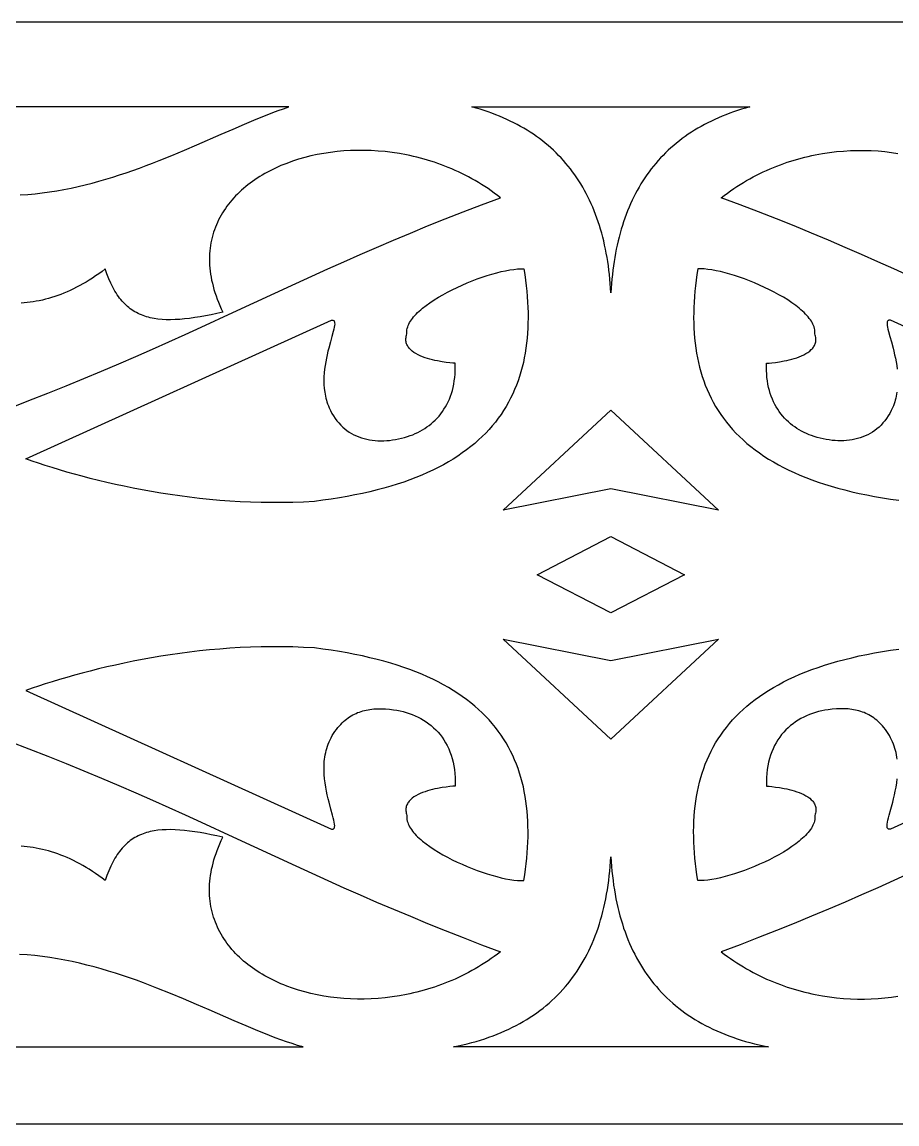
# Model space of a CAD drawing. Extents: x -53 to 63, y -138 to -98.
# Drawn here: x -0.46 to 31.29, y -138.46 to -98.46 of the extents above; entities that cross this region are included whole.
import ezdxf

# ---------------------------------------------------------------- set-up
doc = ezdxf.new("R2010")
doc.units = 0
doc.header["$MEASUREMENT"] = 0
doc.layers.add('LAYER_1', color=18, linetype='CONTINUOUS')

msp = doc.modelspace()

# ---------------------------------------------------------------- linework, layer by layer
at = {"layer": 'LAYER_1'}
for points in [[(63.044, -98.458), (-31.624, -98.458), (-53.408, -98.458)], [(-0.526, -104.736), (-0.258, -104.717), (0.008, -104.692), (0.273, -104.661), (0.536, -104.624), (0.797, -104.582), (1.057, -104.535), (1.315, -104.484), (1.571, -104.427), (1.826, -104.367), (2.078, -104.302), (2.33, -104.234), (2.579, -104.162), (2.827, -104.086), (3.073, -104.008), (3.317, -103.927), (3.559, -103.843), (3.8, -103.757), (4.039, -103.668), (4.276, -103.578), (4.511, -103.486), (4.976, -103.298), (5.434, -103.107), (5.885, -102.913), (6.765, -102.529), (7.194, -102.343), (7.615, -102.162), (8.029, -101.989), (8.435, -101.826), (8.635, -101.748), (8.833, -101.674), (9.03, -101.604), (9.224, -101.537), (-23.489, -101.537)], [(-0.91, -112.47), (-0.212, -112.202), (0.469, -111.934), (1.134, -111.667), (1.785, -111.399), (2.422, -111.132), (3.048, -110.865), (3.662, -110.598), (4.267, -110.331), (4.864, -110.064), (5.453, -109.798), (6.037, -109.532), (7.19, -109.002), (9.48, -107.946), (10.055, -107.683), (10.635, -107.421), (11.219, -107.159), (11.809, -106.898), (12.407, -106.637), (13.014, -106.378), (13.63, -106.118), (14.258, -105.86), (14.897, -105.602), (15.55, -105.346), (16.218, -105.089), (16.902, -104.834), (16.791, -104.749), (16.678, -104.665), (16.564, -104.584), (16.45, -104.505), (16.334, -104.429), (16.217, -104.355), (16.1, -104.283), (15.981, -104.213), (15.862, -104.146), (15.742, -104.081), (15.621, -104.018), (15.5, -103.958), (15.377, -103.899), (15.254, -103.843), (15.131, -103.789), (15.007, -103.737), (14.882, -103.687), (14.757, -103.64), (14.632, -103.595), (14.506, -103.551), (14.379, -103.51), (14.253, -103.471), (14.126, -103.434), (13.999, -103.399), (13.871, -103.367), (13.744, -103.336), (13.616, -103.307), (13.488, -103.281), (13.232, -103.234), (12.976, -103.195), (12.721, -103.163), (12.466, -103.14), (12.212, -103.125), (11.96, -103.117), (11.709, -103.117), (11.46, -103.124), (11.213, -103.138), (10.969, -103.16), (10.727, -103.189), (10.489, -103.226), (10.254, -103.269), (10.023, -103.319), (9.796, -103.376), (9.574, -103.44), (9.356, -103.511), (9.143, -103.588), (9.039, -103.629), (8.935, -103.672), (8.834, -103.716), (8.734, -103.762), (8.635, -103.809), (8.538, -103.858), (8.442, -103.908), (8.348, -103.96), (8.255, -104.014), (8.165, -104.069), (8.076, -104.126), (7.988, -104.184), (7.903, -104.243), (7.819, -104.304), (7.737, -104.367), (7.657, -104.431), (7.579, -104.496), (7.503, -104.563), (7.43, -104.632), (7.358, -104.701), (7.288, -104.772), (7.22, -104.845), (7.155, -104.919), (7.092, -104.994), (7.031, -105.07), (6.972, -105.148), (6.916, -105.227), (6.862, -105.308), (6.81, -105.39), (6.761, -105.473), (6.715, -105.557), (6.67, -105.643), (6.629, -105.73), (6.59, -105.818), (6.554, -105.908), (6.52, -105.998), (6.489, -106.09), (6.461, -106.183), (6.436, -106.278), (6.414, -106.373), (6.394, -106.47), (6.377, -106.568), (6.364, -106.666), (6.353, -106.767), (6.345, -106.868), (6.341, -106.97), (6.339, -107.073), (6.341, -107.178), (6.346, -107.284), (6.354, -107.39), (6.365, -107.498), (6.38, -107.607), (6.398, -107.716), (6.419, -107.827), (6.444, -107.939), (6.472, -108.052), (6.504, -108.166), (6.539, -108.28), (6.578, -108.396), (6.62, -108.513), (6.666, -108.631), (6.716, -108.749), (6.77, -108.869), (6.827, -108.989), (6.611, -109.037), (6.401, -109.081), (6.197, -109.121), (5.999, -109.156), (5.806, -109.187), (5.62, -109.214), (5.439, -109.235), (5.264, -109.251), (5.094, -109.261), (4.93, -109.265), (4.772, -109.264), (4.618, -109.256), (4.47, -109.242), (4.327, -109.221), (4.19, -109.193), (4.123, -109.176), (4.057, -109.158), (3.992, -109.137), (3.929, -109.115), (3.867, -109.091), (3.806, -109.065), (3.747, -109.037), (3.688, -109.006), (3.631, -108.974), (3.575, -108.94), (3.52, -108.904), (3.466, -108.865), (3.414, -108.825), (3.362, -108.782), (3.312, -108.737), (3.263, -108.69), (3.215, -108.64), (3.168, -108.588), (3.122, -108.534), (3.077, -108.477), (3.033, -108.419), (2.991, -108.357), (2.949, -108.293), (2.909, -108.227), (2.869, -108.158), (2.83, -108.087), (2.793, -108.013), (2.757, -107.936), (2.687, -107.775), (2.62, -107.603), (2.558, -107.421), (2.441, -107.509), (2.324, -107.593), (2.208, -107.674), (2.092, -107.752), (1.976, -107.826), (1.861, -107.897), (1.745, -107.964), (1.63, -108.028), (1.516, -108.088), (1.401, -108.146), (1.287, -108.2), (1.174, -108.251), (1.06, -108.299), (0.947, -108.344), (0.835, -108.385), (0.722, -108.424), (0.61, -108.46), (0.498, -108.493), (0.387, -108.523), (0.276, -108.55), (0.165, -108.574), (0.054, -108.596), (-0.056, -108.615), (-0.166, -108.631), (-0.275, -108.645), (-0.385, -108.656), (-0.493, -108.665)], [(31.761, -107.683), (31.181, -107.421), (30.597, -107.159), (30.007, -106.898), (29.409, -106.637), (28.802, -106.378), (28.186, -106.118), (27.558, -105.86), (26.919, -105.602), (26.266, -105.346), (25.598, -105.089), (24.914, -104.834), (25.025, -104.749), (25.138, -104.665), (25.252, -104.584), (25.366, -104.505), (25.482, -104.429), (25.599, -104.355), (25.716, -104.283), (25.835, -104.213), (25.954, -104.146), (26.074, -104.081), (26.195, -104.018), (26.316, -103.958), (26.439, -103.899), (26.562, -103.843), (26.685, -103.789), (26.809, -103.737), (26.934, -103.687), (27.059, -103.64), (27.184, -103.595), (27.31, -103.551), (27.437, -103.51), (27.563, -103.471), (27.69, -103.434), (27.817, -103.399), (27.945, -103.367), (28.072, -103.336), (28.2, -103.307), (28.328, -103.281), (28.584, -103.234), (28.84, -103.195), (29.095, -103.163), (29.35, -103.14), (29.604, -103.125), (29.856, -103.117), (30.107, -103.117), (30.356, -103.124), (30.603, -103.138), (30.847, -103.16), (31.089, -103.189), (31.327, -103.226)], [(31.292, -111.897), (31.28, -111.967), (31.266, -112.038), (31.25, -112.108), (31.231, -112.179), (31.21, -112.249), (31.187, -112.318), (31.16, -112.388), (31.132, -112.457), (31.083, -112.562), (31.03, -112.663), (30.974, -112.758), (30.914, -112.848), (30.85, -112.933), (30.784, -113.013), (30.713, -113.089), (30.64, -113.159), (30.564, -113.224), (30.485, -113.285), (30.403, -113.341), (30.318, -113.392), (30.231, -113.439), (30.142, -113.481), (30.051, -113.519), (29.957, -113.551), (29.862, -113.58), (29.764, -113.604), (29.665, -113.624), (29.565, -113.639), (29.463, -113.65), (29.36, -113.657), (29.255, -113.66), (29.15, -113.658), (29.044, -113.653), (28.937, -113.643), (28.829, -113.63), (28.721, -113.612), (28.612, -113.591), (28.504, -113.566), (28.395, -113.537), (28.286, -113.504), (28.192, -113.472), (28.099, -113.437), (28.008, -113.399), (27.919, -113.357), (27.831, -113.312), (27.746, -113.264), (27.662, -113.212), (27.581, -113.158), (27.502, -113.1), (27.425, -113.038), (27.351, -112.974), (27.279, -112.906), (27.21, -112.834), (27.144, -112.76), (27.081, -112.682), (27.021, -112.601), (26.964, -112.516), (26.91, -112.428), (26.86, -112.337), (26.812, -112.242), (26.769, -112.144), (26.729, -112.043), (26.693, -111.938), (26.661, -111.83), (26.633, -111.719), (26.609, -111.604), (26.589, -111.486), (26.574, -111.364), (26.563, -111.239), (26.556, -111.111), (26.554, -110.979), (26.557, -110.844), (26.647, -110.838), (26.749, -110.828), (26.88, -110.813), (27.033, -110.79), (27.203, -110.76), (27.292, -110.741), (27.382, -110.72), (27.473, -110.697), (27.563, -110.671), (27.653, -110.642), (27.741, -110.61), (27.826, -110.575), (27.907, -110.537), (27.984, -110.496), (28.057, -110.451), (28.123, -110.402), (28.182, -110.35), (28.208, -110.322), (28.233, -110.294), (28.256, -110.264), (28.276, -110.233), (28.294, -110.202), (28.31, -110.169), (28.323, -110.135), (28.333, -110.1), (28.341, -110.064), (28.346, -110.027), (28.348, -109.989), (28.347, -109.949), (28.342, -109.909), (28.335, -109.867), (28.323, -109.824), (28.309, -109.78), (28.313, -109.73), (28.313, -109.679), (28.308, -109.629), (28.298, -109.578), (28.283, -109.527), (28.265, -109.475), (28.242, -109.423), (28.215, -109.371), (28.184, -109.319), (28.149, -109.267), (28.11, -109.215), (28.068, -109.162), (28.022, -109.11), (27.973, -109.058), (27.921, -109.006), (27.865, -108.954), (27.807, -108.902), (27.746, -108.85), (27.616, -108.748), (27.476, -108.647), (27.327, -108.548), (27.17, -108.451), (27.007, -108.356), (26.837, -108.264), (26.663, -108.175), (26.486, -108.089), (26.305, -108.007), (26.123, -107.928), (25.94, -107.855), (25.758, -107.785), (25.577, -107.721), (25.398, -107.662), (25.223, -107.608), (25.052, -107.561), (24.886, -107.519), (24.727, -107.485), (24.575, -107.457), (24.432, -107.436), (24.298, -107.423), (24.175, -107.418), (24.117, -107.418), (24.063, -107.421), (24.032, -107.625), (24.004, -107.828), (23.98, -108.029), (23.959, -108.228), (23.942, -108.426), (23.929, -108.621), (23.92, -108.815), (23.914, -109.007), (23.912, -109.197), (23.915, -109.385), (23.921, -109.572), (23.932, -109.756), (23.946, -109.938), (23.965, -110.119), (23.988, -110.297), (24.016, -110.473), (24.048, -110.647), (24.084, -110.818), (24.125, -110.988), (24.171, -111.155), (24.221, -111.32), (24.276, -111.483), (24.336, -111.644), (24.4, -111.802), (24.47, -111.957), (24.544, -112.111), (24.624, -112.262), (24.708, -112.41), (24.798, -112.556), (24.893, -112.7), (24.993, -112.84), (25.099, -112.979), (25.21, -113.114), (25.326, -113.247), (25.448, -113.378), (25.576, -113.505), (25.709, -113.63), (25.848, -113.753), (25.993, -113.872), (26.143, -113.988), (26.3, -114.102), (26.462, -114.213), (26.63, -114.321), (26.805, -114.426), (26.986, -114.528), (27.172, -114.627), (27.365, -114.723), (27.565, -114.815), (27.771, -114.905), (27.983, -114.992), (28.202, -115.075), (28.427, -115.156), (28.659, -115.233), (28.898, -115.306), (29.144, -115.377), (29.396, -115.444), (29.655, -115.508), (29.921, -115.569), (30.194, -115.626), (30.475, -115.679), (30.762, -115.73), (31.057, -115.776), (31.358, -115.82)], [(42.137, -114.317), (31.052, -109.281), (31.03, -109.279), (31.011, -109.279), (30.994, -109.283), (30.979, -109.288), (30.966, -109.297), (30.956, -109.308), (30.947, -109.321), (30.94, -109.336), (30.936, -109.354), (30.933, -109.374), (30.932, -109.421), (30.937, -109.477), (30.947, -109.54), (30.962, -109.612), (30.982, -109.69), (31.03, -109.868), (31.087, -110.069), (31.148, -110.292), (31.178, -110.411), (31.207, -110.533), (31.234, -110.659), (31.259, -110.789), (31.281, -110.921), (31.299, -111.056)], [(31.299, -125.218), (31.288, -125.139), (31.274, -125.059), (31.258, -124.98), (31.239, -124.901), (31.217, -124.823), (31.192, -124.744), (31.164, -124.667), (31.133, -124.589), (31.098, -124.513), (31.06, -124.436), (31.018, -124.361), (30.973, -124.286), (30.923, -124.213), (30.87, -124.14), (30.813, -124.068), (30.763, -124.01), (30.712, -123.954), (30.661, -123.902), (30.608, -123.852), (30.555, -123.805), (30.501, -123.761), (30.446, -123.72), (30.39, -123.681), (30.333, -123.646), (30.275, -123.612), (30.217, -123.582), (30.158, -123.553), (30.097, -123.527), (30.036, -123.504), (29.974, -123.483), (29.912, -123.464), (29.848, -123.447), (29.783, -123.433), (29.718, -123.42), (29.652, -123.41), (29.585, -123.401), (29.517, -123.395), (29.379, -123.387), (29.237, -123.387), (29.092, -123.393), (28.944, -123.406), (28.792, -123.424), (28.676, -123.442), (28.56, -123.464), (28.446, -123.491), (28.334, -123.522), (28.224, -123.557), (28.116, -123.597), (28.01, -123.641), (27.906, -123.69), (27.805, -123.743), (27.706, -123.8), (27.611, -123.862), (27.518, -123.928), (27.429, -123.999), (27.342, -124.074), (27.26, -124.154), (27.181, -124.238), (27.106, -124.326), (27.035, -124.419), (26.968, -124.517), (26.906, -124.619), (26.848, -124.725), (26.794, -124.836), (26.746, -124.952), (26.703, -125.072), (26.665, -125.196), (26.632, -125.325), (26.605, -125.459), (26.583, -125.597), (26.567, -125.74), (26.558, -125.887), (26.554, -126.039), (26.557, -126.195), (26.647, -126.201), (26.749, -126.211), (26.88, -126.227), (27.033, -126.249), (27.203, -126.279), (27.292, -126.298), (27.382, -126.319), (27.473, -126.342), (27.563, -126.368), (27.653, -126.397), (27.741, -126.429), (27.826, -126.464), (27.907, -126.502), (27.984, -126.544), (28.057, -126.589), (28.123, -126.637), (28.182, -126.69), (28.208, -126.717), (28.233, -126.746), (28.256, -126.775), (28.276, -126.806), (28.294, -126.838), (28.31, -126.87), (28.323, -126.904), (28.333, -126.939), (28.341, -126.975), (28.346, -127.012), (28.348, -127.051), (28.347, -127.09), (28.342, -127.131), (28.335, -127.173), (28.323, -127.216), (28.309, -127.26), (28.313, -127.31), (28.313, -127.36), (28.308, -127.411), (28.298, -127.462), (28.283, -127.513), (28.265, -127.565), (28.242, -127.616), (28.215, -127.668), (28.184, -127.72), (28.149, -127.773), (28.11, -127.825), (28.068, -127.877), (28.022, -127.929), (27.973, -127.982), (27.921, -128.034), (27.865, -128.086), (27.807, -128.138), (27.746, -128.189), (27.616, -128.291), (27.476, -128.392), (27.327, -128.492), (27.17, -128.589), (27.007, -128.684), (26.837, -128.776), (26.663, -128.865), (26.486, -128.951), (26.305, -129.033), (26.123, -129.111), (25.94, -129.185), (25.758, -129.254), (25.577, -129.319), (25.398, -129.378), (25.223, -129.431), (25.052, -129.479), (24.886, -129.52), (24.727, -129.555), (24.575, -129.583), (24.432, -129.604), (24.298, -129.617), (24.175, -129.622), (24.117, -129.622), (24.063, -129.619), (24.032, -129.415), (24.004, -129.212), (23.98, -129.011), (23.959, -128.812), (23.942, -128.614), (23.929, -128.418), (23.92, -128.224), (23.914, -128.032), (23.912, -127.842), (23.915, -127.654), (23.921, -127.468), (23.932, -127.284), (23.946, -127.101), (23.965, -126.921), (23.988, -126.743), (24.016, -126.567), (24.048, -126.393), (24.084, -126.221), (24.125, -126.052), (24.171, -125.884), (24.221, -125.719), (24.276, -125.557), (24.336, -125.396), (24.4, -125.238), (24.47, -125.082), (24.544, -124.929), (24.624, -124.778), (24.708, -124.629), (24.798, -124.483), (24.893, -124.34), (24.993, -124.199), (25.099, -124.061), (25.21, -123.925), (25.326, -123.792), (25.448, -123.662), (25.576, -123.534), (25.709, -123.409), (25.848, -123.287), (25.993, -123.168), (26.143, -123.051), (26.3, -122.938), (26.462, -122.827), (26.63, -122.719), (26.805, -122.614), (26.986, -122.512), (27.172, -122.413), (27.365, -122.317), (27.565, -122.224), (27.771, -122.135), (27.983, -122.048), (28.202, -121.964), (28.427, -121.884), (28.659, -121.807), (28.898, -121.733), (29.144, -121.663), (29.396, -121.595), (29.655, -121.532), (29.921, -121.471), (30.194, -121.414), (30.475, -121.36), (30.762, -121.31), (31.057, -121.263), (31.358, -121.22)], [(42.137, -122.723), (31.052, -127.758), (31.028, -127.761), (31.006, -127.759), (30.988, -127.755), (30.973, -127.747), (30.96, -127.736), (30.949, -127.722), (30.941, -127.705), (30.936, -127.686), (30.932, -127.663), (30.931, -127.637), (30.934, -127.578), (30.944, -127.509), (30.961, -127.43), (30.982, -127.342), (31.008, -127.245), (31.068, -127.027), (31.135, -126.782), (31.169, -126.651), (31.201, -126.514), (31.231, -126.373), (31.258, -126.227), (31.282, -126.078), (31.3, -125.925)], [(-0.91, -124.57), (-0.212, -124.838), (0.469, -125.105), (1.134, -125.373), (1.785, -125.64), (2.422, -125.908), (3.048, -126.175), (3.662, -126.442), (4.267, -126.709), (4.864, -126.975), (5.453, -127.241), (6.037, -127.507), (7.19, -128.038), (9.48, -129.094), (10.055, -129.357), (10.635, -129.619), (11.219, -129.881), (11.809, -130.142), (12.407, -130.402), (13.014, -130.662), (13.63, -130.921), (14.258, -131.179), (14.897, -131.437), (15.55, -131.694), (16.218, -131.95), (16.902, -132.205), (16.791, -132.291), (16.678, -132.374), (16.564, -132.455), (16.45, -132.534), (16.334, -132.611), (16.217, -132.685), (16.1, -132.757), (15.981, -132.826), (15.862, -132.893), (15.742, -132.959), (15.621, -133.021), (15.5, -133.082), (15.377, -133.14), (15.254, -133.197), (15.131, -133.251), (15.007, -133.302), (14.882, -133.352), (14.757, -133.4), (14.632, -133.445), (14.506, -133.488), (14.379, -133.529), (14.253, -133.568), (14.126, -133.605), (13.999, -133.64), (13.871, -133.673), (13.744, -133.704), (13.616, -133.732), (13.488, -133.759), (13.232, -133.806), (12.976, -133.845), (12.721, -133.876), (12.466, -133.899), (12.212, -133.915), (11.96, -133.923), (11.709, -133.923), (11.46, -133.916), (11.213, -133.901), (10.969, -133.879), (10.727, -133.85), (10.489, -133.814), (10.254, -133.77), (10.023, -133.72), (9.796, -133.663), (9.574, -133.599), (9.356, -133.529), (9.143, -133.451), (9.039, -133.41), (8.935, -133.368), (8.834, -133.324), (8.734, -133.278), (8.635, -133.23), (8.538, -133.181), (8.442, -133.131), (8.348, -133.079), (8.255, -133.025), (8.165, -132.97), (8.076, -132.914), (7.988, -132.856), (7.903, -132.796), (7.819, -132.735), (7.737, -132.672), (7.657, -132.608), (7.579, -132.543), (7.503, -132.476), (7.43, -132.408), (7.358, -132.338), (7.288, -132.267), (7.22, -132.195), (7.155, -132.121), (7.092, -132.045), (7.031, -131.969), (6.972, -131.891), (6.916, -131.812), (6.862, -131.731), (6.81, -131.649), (6.761, -131.566), (6.715, -131.482), (6.67, -131.396), (6.629, -131.309), (6.59, -131.221), (6.554, -131.132), (6.52, -131.041), (6.489, -130.949), (6.461, -130.856), (6.436, -130.762), (6.414, -130.666), (6.394, -130.57), (6.377, -130.472), (6.364, -130.373), (6.353, -130.273), (6.345, -130.171), (6.341, -130.069), (6.339, -129.966), (6.341, -129.861), (6.346, -129.756), (6.354, -129.649), (6.365, -129.541), (6.38, -129.433), (6.398, -129.323), (6.419, -129.212), (6.444, -129.1), (6.472, -128.987), (6.504, -128.874), (6.539, -128.759), (6.578, -128.643), (6.62, -128.526), (6.666, -128.409), (6.716, -128.29), (6.77, -128.171), (6.827, -128.05), (6.611, -128.002), (6.401, -127.958), (6.197, -127.918), (5.999, -127.883), (5.806, -127.852), (5.62, -127.826), (5.439, -127.805), (5.264, -127.789), (5.094, -127.779), (4.93, -127.774), (4.772, -127.776), (4.618, -127.783), (4.47, -127.798), (4.327, -127.819), (4.19, -127.847), (4.123, -127.863), (4.057, -127.882), (3.992, -127.902), (3.929, -127.925), (3.867, -127.949), (3.806, -127.975), (3.747, -128.003), (3.688, -128.033), (3.631, -128.065), (3.575, -128.099), (3.52, -128.136), (3.466, -128.174), (3.414, -128.215), (3.362, -128.258), (3.312, -128.303), (3.263, -128.35), (3.215, -128.399), (3.168, -128.451), (3.122, -128.505), (3.077, -128.562), (3.033, -128.621), (2.991, -128.682), (2.949, -128.746), (2.909, -128.813), (2.869, -128.881), (2.83, -128.953), (2.793, -129.027), (2.757, -129.103), (2.687, -129.264), (2.62, -129.436), (2.558, -129.619), (2.441, -129.531), (2.324, -129.446), (2.208, -129.365), (2.092, -129.288), (1.976, -129.214), (1.861, -129.143), (1.745, -129.076), (1.63, -129.012), (1.516, -128.951), (1.401, -128.894), (1.287, -128.84), (1.174, -128.789), (1.06, -128.741), (0.947, -128.696), (0.835, -128.654), (0.722, -128.616), (0.61, -128.58), (0.498, -128.547), (0.387, -128.517), (0.276, -128.49), (0.165, -128.465), (0.054, -128.443), (-0.056, -128.424), (-0.166, -128.408), (-0.275, -128.394), (-0.385, -128.383), (-0.493, -128.374)], [(31.761, -129.357), (31.181, -129.619), (30.597, -129.881), (30.007, -130.142), (29.409, -130.402), (28.802, -130.662), (28.186, -130.921), (27.558, -131.179), (26.919, -131.437), (26.266, -131.694), (25.598, -131.95), (24.914, -132.205), (25.025, -132.291), (25.138, -132.374), (25.252, -132.455), (25.366, -132.534), (25.482, -132.611), (25.599, -132.685), (25.716, -132.757), (25.835, -132.826), (25.954, -132.893), (26.074, -132.959), (26.195, -133.021), (26.316, -133.082), (26.439, -133.14), (26.562, -133.197), (26.685, -133.251), (26.809, -133.302), (26.934, -133.352), (27.059, -133.4), (27.184, -133.445), (27.31, -133.488), (27.437, -133.529), (27.563, -133.568), (27.69, -133.605), (27.817, -133.64), (27.945, -133.673), (28.072, -133.704), (28.2, -133.732), (28.328, -133.759), (28.584, -133.806), (28.84, -133.845), (29.095, -133.876), (29.35, -133.899), (29.604, -133.915), (29.856, -133.923), (30.107, -133.923), (30.356, -133.916), (30.603, -133.901), (30.847, -133.879), (31.089, -133.85), (31.327, -133.814)], [(-23.62, -135.662), (9.735, -135.662), (9.538, -135.604), (9.339, -135.541), (9.137, -135.473), (8.934, -135.402), (8.728, -135.326), (8.52, -135.247), (8.311, -135.165), (8.099, -135.079), (7.669, -134.901), (7.231, -134.713), (6.331, -134.32), (5.869, -134.119), (5.398, -133.918), (4.92, -133.718), (4.435, -133.523), (4.189, -133.428), (3.941, -133.335), (3.691, -133.244), (3.44, -133.155), (3.186, -133.069), (2.931, -132.986), (2.673, -132.906), (2.414, -132.83), (2.153, -132.757), (1.89, -132.689), (1.625, -132.625), (1.359, -132.565), (1.09, -132.511), (0.82, -132.461), (0.548, -132.417), (0.274, -132.379), (-0.002, -132.347), (-0.28, -132.321), (-0.559, -132.301)], [(-53.408, -138.458), (-31.624, -138.458), (63.044, -138.458)]]:
    msp.add_lwpolyline(points, dxfattribs=at)
for points in [[(20.908, -101.537), (25.949, -101.537), (25.799, -101.579), (25.652, -101.623), (25.507, -101.67), (25.364, -101.718), (25.224, -101.769), (25.086, -101.821), (24.95, -101.876), (24.817, -101.933), (24.686, -101.991), (24.557, -102.052), (24.43, -102.115), (24.306, -102.18), (24.184, -102.246), (24.064, -102.315), (23.947, -102.386), (23.832, -102.459), (23.719, -102.534), (23.608, -102.611), (23.499, -102.69), (23.393, -102.771), (23.289, -102.854), (23.188, -102.939), (23.088, -103.026), (22.991, -103.114), (22.896, -103.205), (22.804, -103.298), (22.713, -103.393), (22.625, -103.49), (22.539, -103.589), (22.455, -103.69), (22.373, -103.793), (22.294, -103.898), (22.217, -104.005), (22.142, -104.113), (22.069, -104.224), (21.999, -104.337), (21.931, -104.452), (21.865, -104.568), (21.801, -104.687), (21.739, -104.807), (21.679, -104.93), (21.622, -105.055), (21.567, -105.181), (21.514, -105.309), (21.463, -105.44), (21.415, -105.572), (21.368, -105.706), (21.324, -105.842), (21.282, -105.981), (21.242, -106.121), (21.204, -106.263), (21.168, -106.406), (21.135, -106.552), (21.104, -106.7), (21.074, -106.85), (21.047, -107.001), (21.022, -107.155), (21, -107.31), (20.979, -107.468), (20.961, -107.627), (20.944, -107.788), (20.93, -107.951), (20.918, -108.116), (20.908, -108.283), (20.898, -108.116), (20.886, -107.951), (20.871, -107.788), (20.855, -107.627), (20.837, -107.468), (20.816, -107.31), (20.793, -107.155), (20.768, -107.001), (20.741, -106.85), (20.712, -106.7), (20.681, -106.552), (20.647, -106.406), (20.612, -106.263), (20.574, -106.121), (20.534, -105.981), (20.492, -105.842), (20.447, -105.706), (20.401, -105.572), (20.352, -105.44), (20.302, -105.309), (20.249, -105.181), (20.194, -105.055), (20.136, -104.93), (20.077, -104.807), (20.015, -104.687), (19.951, -104.568), (19.885, -104.452), (19.817, -104.337), (19.746, -104.224), (19.673, -104.113), (19.599, -104.005), (19.521, -103.898), (19.442, -103.793), (19.361, -103.69), (19.277, -103.589), (19.191, -103.49), (19.102, -103.393), (19.012, -103.298), (18.919, -103.205), (18.824, -103.114), (18.727, -103.026), (18.628, -102.939), (18.526, -102.854), (18.422, -102.771), (18.316, -102.69), (18.208, -102.611), (18.097, -102.534), (17.984, -102.459), (17.869, -102.386), (17.751, -102.315), (17.631, -102.246), (17.509, -102.18), (17.385, -102.115), (17.258, -102.052), (17.13, -101.991), (16.998, -101.933), (16.865, -101.876), (16.729, -101.821), (16.591, -101.769), (16.451, -101.718), (16.308, -101.67), (16.163, -101.623), (16.016, -101.579), (15.866, -101.537)], [(13.507, -109.78), (13.502, -109.73), (13.503, -109.679), (13.508, -109.629), (13.518, -109.578), (13.533, -109.527), (13.551, -109.475), (13.574, -109.423), (13.601, -109.371), (13.632, -109.319), (13.667, -109.267), (13.706, -109.215), (13.748, -109.162), (13.794, -109.11), (13.843, -109.058), (13.895, -109.006), (13.951, -108.954), (14.009, -108.902), (14.07, -108.85), (14.2, -108.748), (14.34, -108.647), (14.489, -108.548), (14.646, -108.451), (14.809, -108.356), (14.979, -108.264), (15.153, -108.175), (15.33, -108.089), (15.511, -108.007), (15.693, -107.928), (15.875, -107.855), (16.058, -107.785), (16.239, -107.721), (16.418, -107.662), (16.593, -107.608), (16.764, -107.561), (16.929, -107.519), (17.088, -107.485), (17.24, -107.457), (17.383, -107.436), (17.517, -107.423), (17.64, -107.418), (17.697, -107.418), (17.752, -107.421), (17.783, -107.625), (17.811, -107.828), (17.835, -108.029), (17.856, -108.228), (17.873, -108.426), (17.886, -108.621), (17.895, -108.815), (17.901, -109.007), (17.903, -109.197), (17.9, -109.385), (17.894, -109.572), (17.883, -109.756), (17.869, -109.938), (17.85, -110.119), (17.827, -110.297), (17.799, -110.473), (17.767, -110.647), (17.731, -110.818), (17.69, -110.988), (17.644, -111.155), (17.594, -111.32), (17.539, -111.483), (17.479, -111.644), (17.415, -111.802), (17.345, -111.957), (17.271, -112.111), (17.191, -112.262), (17.107, -112.41), (17.017, -112.556), (16.922, -112.7), (16.822, -112.84), (16.716, -112.979), (16.605, -113.114), (16.489, -113.247), (16.367, -113.378), (16.239, -113.505), (16.106, -113.63), (15.967, -113.753), (15.823, -113.872), (15.672, -113.988), (15.516, -114.102), (15.353, -114.213), (15.185, -114.321), (15.01, -114.426), (14.83, -114.528), (14.643, -114.627), (14.45, -114.723), (14.25, -114.815), (14.045, -114.905), (13.832, -114.992), (13.613, -115.075), (13.388, -115.156), (13.156, -115.233), (12.917, -115.306), (12.672, -115.377), (12.42, -115.444), (12.16, -115.508), (11.894, -115.569), (11.621, -115.626), (11.341, -115.679), (11.054, -115.73), (10.759, -115.776), (10.457, -115.82), (10.148, -115.859), (9.757, -115.881), (9.368, -115.895), (8.981, -115.903), (8.596, -115.904), (8.213, -115.899), (7.833, -115.888), (7.456, -115.871), (7.082, -115.849), (6.711, -115.821), (6.343, -115.788), (5.98, -115.751), (5.621, -115.709), (5.266, -115.663), (4.916, -115.613), (4.57, -115.559), (4.23, -115.501), (3.895, -115.441), (3.565, -115.377), (3.242, -115.311), (2.924, -115.242), (2.613, -115.171), (2.308, -115.098), (2.01, -115.023), (1.72, -114.947), (1.436, -114.87), (1.16, -114.792), (0.892, -114.713), (0.632, -114.633), (0.381, -114.554), (0.138, -114.474), (-0.097, -114.395), (-0.322, -114.317), (10.764, -109.281), (10.786, -109.279), (10.805, -109.279), (10.822, -109.283), (10.837, -109.288), (10.85, -109.297), (10.86, -109.308), (10.869, -109.321), (10.875, -109.336), (10.88, -109.354), (10.883, -109.374), (10.884, -109.421), (10.879, -109.477), (10.869, -109.54), (10.854, -109.612), (10.834, -109.69), (10.786, -109.868), (10.729, -110.069), (10.668, -110.292), (10.638, -110.411), (10.609, -110.533), (10.582, -110.659), (10.557, -110.789), (10.535, -110.921), (10.517, -111.056), (10.503, -111.193), (10.495, -111.332), (10.492, -111.472), (10.495, -111.613), (10.505, -111.755), (10.523, -111.897), (10.535, -111.967), (10.549, -112.038), (10.565, -112.108), (10.584, -112.179), (10.605, -112.249), (10.629, -112.318), (10.655, -112.388), (10.683, -112.457), (10.732, -112.562), (10.785, -112.663), (10.841, -112.758), (10.901, -112.848), (10.965, -112.933), (11.032, -113.013), (11.102, -113.089), (11.175, -113.159), (11.251, -113.224), (11.331, -113.285), (11.412, -113.341), (11.497, -113.392), (11.584, -113.439), (11.673, -113.481), (11.765, -113.519), (11.858, -113.551), (11.954, -113.58), (12.051, -113.604), (12.15, -113.624), (12.25, -113.639), (12.352, -113.65), (12.456, -113.657), (12.56, -113.66), (12.665, -113.658), (12.772, -113.653), (12.879, -113.643), (12.986, -113.63), (13.094, -113.612), (13.203, -113.591), (13.312, -113.566), (13.42, -113.537), (13.529, -113.504), (13.623, -113.472), (13.716, -113.437), (13.807, -113.399), (13.896, -113.357), (13.984, -113.312), (14.069, -113.264), (14.153, -113.212), (14.234, -113.158), (14.313, -113.1), (14.39, -113.038), (14.464, -112.974), (14.536, -112.906), (14.605, -112.834), (14.671, -112.76), (14.734, -112.682), (14.794, -112.601), (14.851, -112.516), (14.905, -112.428), (14.956, -112.337), (15.003, -112.242), (15.046, -112.144), (15.086, -112.043), (15.122, -111.938), (15.154, -111.83), (15.182, -111.719), (15.206, -111.604), (15.226, -111.486), (15.241, -111.364), (15.252, -111.239), (15.259, -111.111), (15.261, -110.979), (15.258, -110.844), (15.168, -110.838), (15.066, -110.828), (14.935, -110.813), (14.782, -110.79), (14.612, -110.76), (14.524, -110.741), (14.434, -110.72), (14.343, -110.697), (14.252, -110.671), (14.163, -110.642), (14.075, -110.61), (13.99, -110.575), (13.908, -110.537), (13.831, -110.496), (13.759, -110.451), (13.693, -110.402), (13.634, -110.35), (13.607, -110.322), (13.583, -110.294), (13.56, -110.264), (13.54, -110.233), (13.522, -110.202), (13.506, -110.169), (13.493, -110.135), (13.482, -110.1), (13.475, -110.064), (13.47, -110.027), (13.468, -109.989), (13.469, -109.949), (13.474, -109.909), (13.481, -109.867), (13.492, -109.824)], [(20.908, -112.547), (24.813, -116.177), (20.908, -115.406), (17.003, -116.177)], [(20.908, -117.13), (23.583, -118.519), (20.908, -119.91), (18.233, -118.519)], [(13.507, -127.26), (13.502, -127.31), (13.503, -127.36), (13.508, -127.411), (13.518, -127.462), (13.533, -127.513), (13.551, -127.565), (13.574, -127.616), (13.601, -127.668), (13.632, -127.72), (13.667, -127.773), (13.706, -127.825), (13.748, -127.877), (13.794, -127.929), (13.843, -127.982), (13.895, -128.034), (13.951, -128.086), (14.009, -128.138), (14.07, -128.189), (14.2, -128.291), (14.34, -128.392), (14.489, -128.492), (14.646, -128.589), (14.809, -128.684), (14.979, -128.776), (15.153, -128.865), (15.33, -128.951), (15.511, -129.033), (15.693, -129.111), (15.875, -129.185), (16.058, -129.254), (16.239, -129.319), (16.418, -129.378), (16.593, -129.431), (16.764, -129.479), (16.929, -129.52), (17.088, -129.555), (17.24, -129.583), (17.383, -129.604), (17.517, -129.617), (17.64, -129.622), (17.697, -129.622), (17.752, -129.619), (17.783, -129.415), (17.811, -129.212), (17.835, -129.011), (17.856, -128.812), (17.873, -128.614), (17.886, -128.418), (17.895, -128.224), (17.901, -128.032), (17.903, -127.842), (17.9, -127.654), (17.894, -127.468), (17.883, -127.284), (17.869, -127.101), (17.85, -126.921), (17.827, -126.743), (17.799, -126.567), (17.767, -126.393), (17.731, -126.221), (17.69, -126.052), (17.644, -125.884), (17.594, -125.719), (17.539, -125.557), (17.479, -125.396), (17.415, -125.238), (17.345, -125.082), (17.271, -124.929), (17.191, -124.778), (17.107, -124.629), (17.017, -124.483), (16.922, -124.34), (16.822, -124.199), (16.716, -124.061), (16.605, -123.925), (16.489, -123.792), (16.367, -123.662), (16.239, -123.534), (16.106, -123.409), (15.967, -123.287), (15.823, -123.168), (15.672, -123.051), (15.516, -122.938), (15.353, -122.827), (15.185, -122.719), (15.01, -122.614), (14.83, -122.512), (14.643, -122.413), (14.45, -122.317), (14.25, -122.224), (14.045, -122.135), (13.832, -122.048), (13.613, -121.964), (13.388, -121.884), (13.156, -121.807), (12.917, -121.733), (12.672, -121.663), (12.42, -121.595), (12.16, -121.532), (11.894, -121.471), (11.621, -121.414), (11.341, -121.36), (11.054, -121.31), (10.759, -121.263), (10.457, -121.22), (10.148, -121.18), (9.757, -121.159), (9.368, -121.144), (8.981, -121.137), (8.596, -121.135), (8.213, -121.14), (7.833, -121.152), (7.456, -121.168), (7.082, -121.191), (6.711, -121.219), (6.343, -121.251), (5.98, -121.289), (5.621, -121.331), (5.266, -121.377), (4.916, -121.427), (4.57, -121.481), (4.23, -121.538), (3.895, -121.599), (3.565, -121.662), (3.242, -121.729), (2.924, -121.798), (2.613, -121.869), (2.308, -121.941), (2.01, -122.016), (1.72, -122.092), (1.436, -122.17), (1.16, -122.248), (0.892, -122.327), (0.632, -122.406), (0.381, -122.486), (0.138, -122.565), (-0.097, -122.644), (-0.322, -122.723), (10.764, -127.758), (10.788, -127.761), (10.809, -127.759), (10.828, -127.755), (10.843, -127.747), (10.856, -127.736), (10.866, -127.722), (10.874, -127.705), (10.88, -127.686), (10.883, -127.663), (10.885, -127.637), (10.881, -127.578), (10.871, -127.509), (10.855, -127.43), (10.833, -127.342), (10.808, -127.245), (10.747, -127.027), (10.68, -126.782), (10.647, -126.651), (10.614, -126.514), (10.584, -126.373), (10.557, -126.227), (10.534, -126.078), (10.515, -125.925), (10.503, -125.771), (10.497, -125.614), (10.497, -125.535), (10.498, -125.456), (10.502, -125.377), (10.508, -125.298), (10.517, -125.218), (10.528, -125.139), (10.541, -125.059), (10.558, -124.98), (10.577, -124.901), (10.598, -124.823), (10.623, -124.744), (10.652, -124.667), (10.683, -124.589), (10.718, -124.513), (10.756, -124.436), (10.798, -124.361), (10.843, -124.286), (10.892, -124.213), (10.946, -124.14), (11.003, -124.068), (11.053, -124.01), (11.103, -123.954), (11.155, -123.902), (11.207, -123.852), (11.261, -123.805), (11.315, -123.761), (11.37, -123.72), (11.426, -123.681), (11.483, -123.646), (11.54, -123.612), (11.599, -123.582), (11.658, -123.553), (11.718, -123.527), (11.779, -123.504), (11.841, -123.483), (11.904, -123.464), (11.968, -123.447), (12.032, -123.433), (12.098, -123.42), (12.164, -123.41), (12.231, -123.401), (12.299, -123.395), (12.437, -123.387), (12.579, -123.387), (12.724, -123.393), (12.872, -123.406), (13.024, -123.424), (13.14, -123.442), (13.256, -123.464), (13.369, -123.491), (13.481, -123.522), (13.592, -123.557), (13.7, -123.597), (13.806, -123.641), (13.91, -123.69), (14.011, -123.743), (14.109, -123.8), (14.205, -123.862), (14.298, -123.928), (14.387, -123.999), (14.473, -124.074), (14.556, -124.154), (14.635, -124.238), (14.71, -124.326), (14.781, -124.419), (14.847, -124.517), (14.91, -124.619), (14.968, -124.725), (15.021, -124.836), (15.069, -124.952), (15.113, -125.072), (15.151, -125.196), (15.184, -125.325), (15.211, -125.459), (15.232, -125.597), (15.248, -125.74), (15.257, -125.887), (15.261, -126.039), (15.258, -126.195), (15.168, -126.201), (15.066, -126.211), (14.935, -126.227), (14.782, -126.249), (14.612, -126.279), (14.524, -126.298), (14.434, -126.319), (14.343, -126.342), (14.252, -126.368), (14.163, -126.397), (14.075, -126.429), (13.99, -126.464), (13.908, -126.502), (13.831, -126.544), (13.759, -126.589), (13.693, -126.637), (13.634, -126.69), (13.607, -126.717), (13.583, -126.746), (13.56, -126.775), (13.54, -126.806), (13.522, -126.838), (13.506, -126.87), (13.493, -126.904), (13.482, -126.939), (13.475, -126.975), (13.47, -127.012), (13.468, -127.051), (13.469, -127.09), (13.474, -127.131), (13.481, -127.173), (13.492, -127.216)], [(20.908, -121.634), (24.813, -120.862), (20.908, -124.492), (17.003, -120.862)], [(20.908, -128.757), (20.919, -128.935), (20.932, -129.111), (20.947, -129.285), (20.965, -129.456), (20.986, -129.626), (21.009, -129.793), (21.034, -129.958), (21.062, -130.121), (21.092, -130.281), (21.124, -130.44), (21.159, -130.596), (21.197, -130.75), (21.237, -130.902), (21.279, -131.052), (21.324, -131.199), (21.372, -131.345), (21.422, -131.488), (21.474, -131.628), (21.529, -131.767), (21.586, -131.904), (21.646, -132.038), (21.708, -132.17), (21.773, -132.299), (21.84, -132.427), (21.91, -132.552), (21.982, -132.675), (22.057, -132.796), (22.134, -132.915), (22.214, -133.031), (22.296, -133.145), (22.381, -133.257), (22.468, -133.366), (22.558, -133.474), (22.651, -133.579), (22.746, -133.682), (22.843, -133.782), (22.943, -133.88), (23.046, -133.976), (23.151, -134.07), (23.259, -134.161), (23.369, -134.25), (23.482, -134.337), (23.598, -134.422), (23.716, -134.504), (23.836, -134.584), (23.959, -134.661), (24.085, -134.737), (24.214, -134.81), (24.345, -134.881), (24.478, -134.949), (24.614, -135.015), (24.753, -135.079), (24.894, -135.14), (25.038, -135.199), (25.185, -135.256), (25.334, -135.311), (25.486, -135.363), (25.641, -135.413), (25.798, -135.46), (25.957, -135.505), (26.12, -135.548), (26.285, -135.588), (26.452, -135.626), (26.623, -135.662), (20.908, -135.662), (15.193, -135.662), (15.363, -135.626), (15.531, -135.588), (15.696, -135.548), (15.858, -135.505), (16.018, -135.46), (16.175, -135.413), (16.329, -135.363), (16.481, -135.311), (16.63, -135.256), (16.777, -135.199), (16.921, -135.14), (17.062, -135.079), (17.201, -135.015), (17.337, -134.949), (17.471, -134.881), (17.602, -134.81), (17.73, -134.737), (17.856, -134.661), (17.979, -134.584), (18.1, -134.504), (18.218, -134.422), (18.333, -134.337), (18.446, -134.25), (18.556, -134.161), (18.664, -134.07), (18.769, -133.976), (18.872, -133.88), (18.972, -133.782), (19.07, -133.682), (19.165, -133.579), (19.257, -133.474), (19.347, -133.366), (19.434, -133.257), (19.519, -133.145), (19.602, -133.031), (19.681, -132.915), (19.759, -132.796), (19.833, -132.675), (19.906, -132.552), (19.975, -132.427), (20.043, -132.299), (20.107, -132.17), (20.17, -132.038), (20.229, -131.904), (20.287, -131.767), (20.342, -131.628), (20.394, -131.488), (20.444, -131.345), (20.491, -131.199), (20.536, -131.052), (20.578, -130.902), (20.618, -130.75), (20.656, -130.596), (20.691, -130.44), (20.724, -130.281), (20.754, -130.121), (20.782, -129.958), (20.807, -129.793), (20.83, -129.626), (20.85, -129.456), (20.868, -129.285), (20.884, -129.111), (20.897, -128.935)]]:
    msp.add_lwpolyline(points, close=True, dxfattribs=at)

doc.saveas('drawing.dxf')
